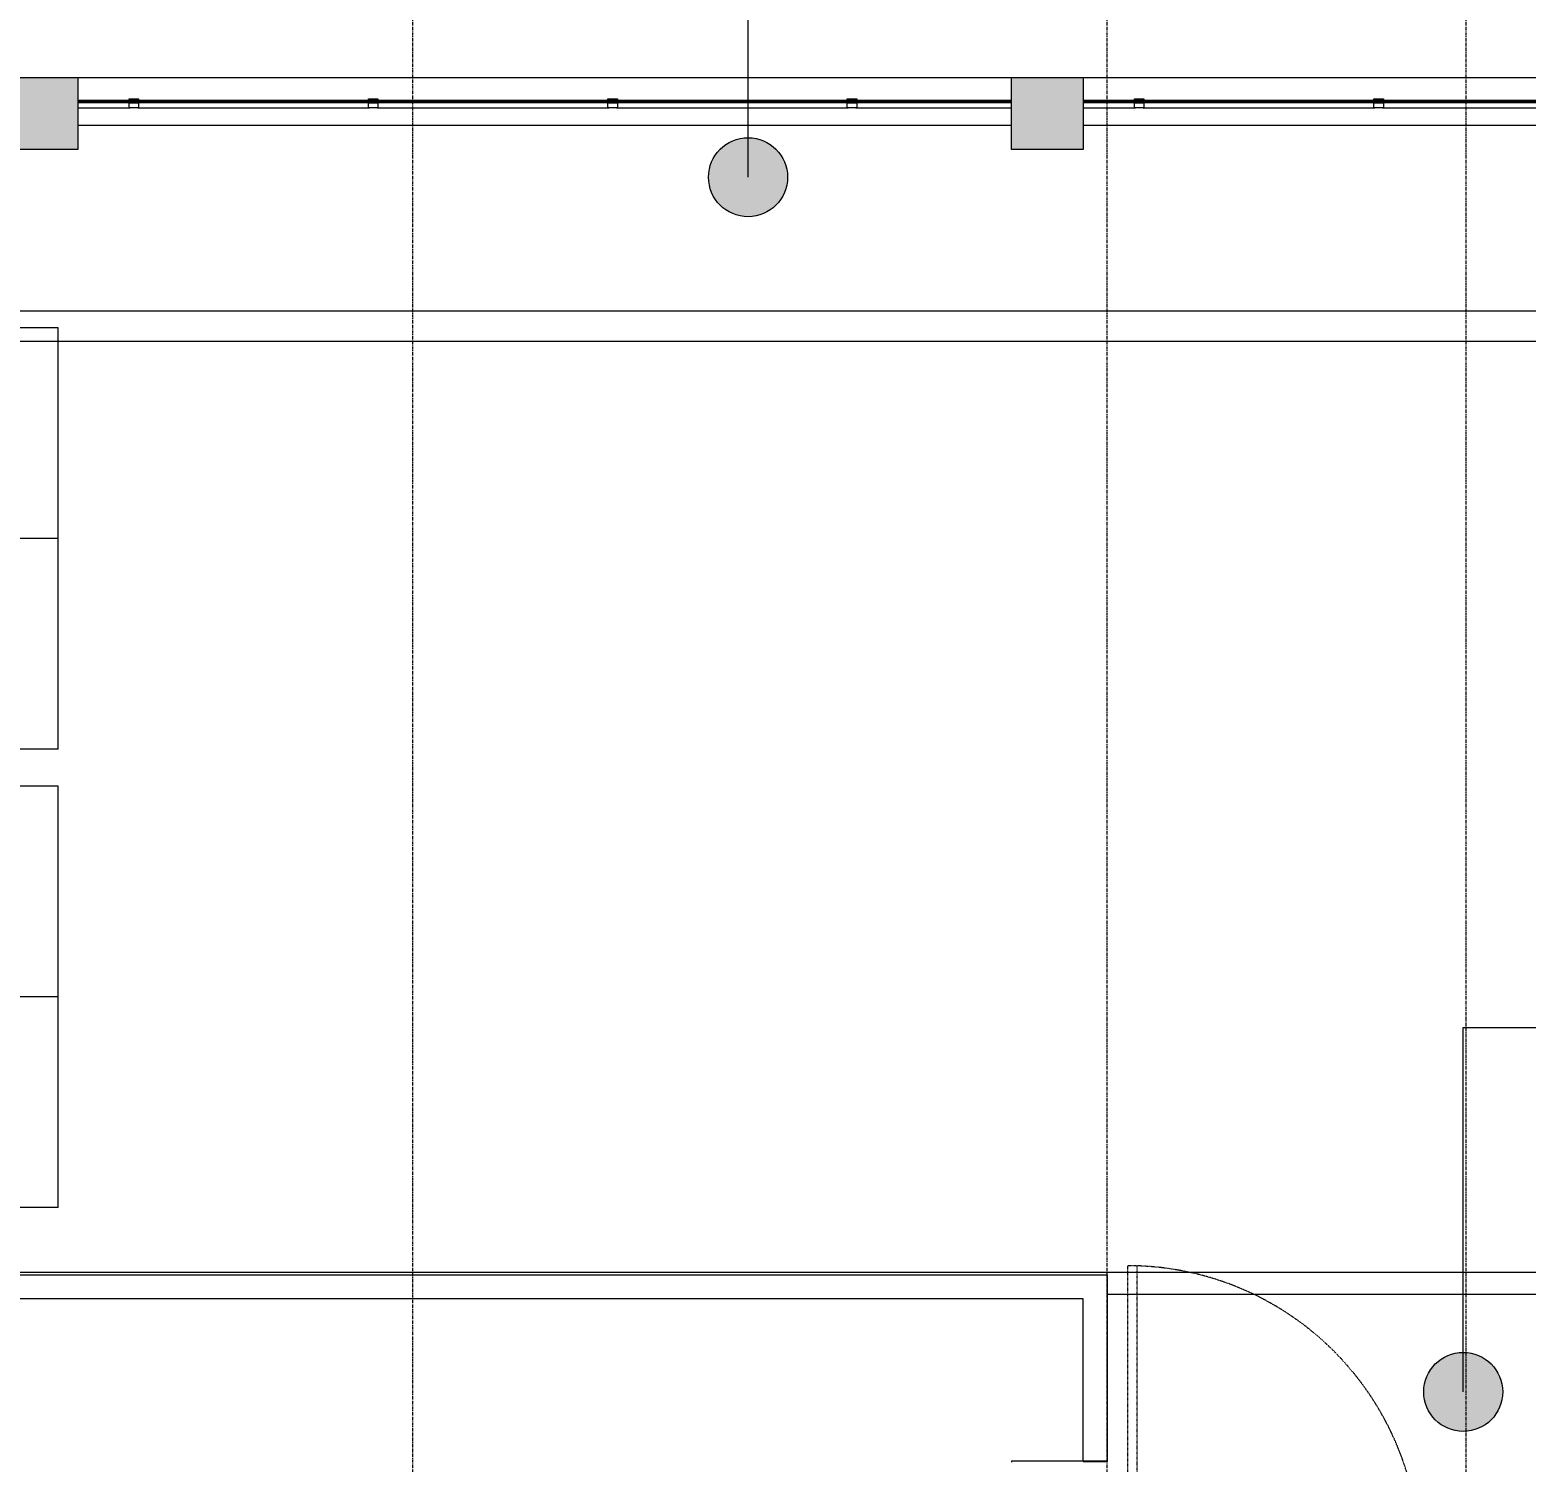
# Model space of a CAD drawing. Header units: millimetres. Extents: x -24439 to 198341, y -52871 to 149926.
# Drawn here: x 110452 to 116703, y 78637 to 84617 of the extents above; entities that cross this region are included whole.
import ezdxf

# ---------------------------------------------------------------- set-up
doc = ezdxf.new("R2010")
doc.units = ezdxf.units.MM
for name, pattern in [('Double dash', [41.999998, 12, -6, 6, -6, 6, -6]), ('Grid Line', [22.225, 12.7, -3.175, 3.175, -3.175]), ('NET VAN', [1.06, 0.53, -0.53])]:
    doc.linetypes.add(name, pattern=pattern)
for name, color, linetype, lineweight in [('A-ANNO-NOTE', 131, 'Continuous', 9), ('A-DETL-GENF-2', 9, 'NET VAN', 9), ('A-DOOR', 31, 'Continuous', 9), ('A-FLOR', 192, 'Continuous', 9), ('A-FLOR-HRAL', 11, 'Continuous', 9), ('A-WALL', 113, 'Continuous', 9), ('C-PROP-LINE', 91, 'Double dash', 18), ('G-IMPT', 8, 'Continuous', 9), ('M-EQPM', 50, 'Continuous', 9), ('S-COLS', 52, 'Continuous', 9), ('S-COLS-3', 9, 'Continuous', 9), ('S-COLS-4', 52, 'Continuous', 18), ('S-GRID-1', 1, 'Grid Line', 9)]:
    doc.layers.add(name, color=color, linetype=linetype, lineweight=lineweight)
doc.styles.add('Arial_6', font='arial_0.ttf', dxfattribs={"height": 2})

# ---------------------------------------------------------------- blocks, each defined once
blk = doc.blocks.new('FD_01 - FD_01-1200x2200mm-1787918-TKCS_MB ĐỊNH VỊ CAO ĐỘ THIẾT KẾ')
at = {"layer": 'A-DETL-GENF-2'}
for p, q in [((570, -100), (570, -1320)), ((610, -1320), (610, -100)), ((570, -1320), (610, -1320))]:
    blk.add_line(p, q, dxfattribs=at)
blk.add_arc((610, -100), 1220, 180, 268.12111, dxfattribs=at)
blk = doc.blocks.new('M_Concrete-Rectangular-Column2 - 300x300-2025390-TKCS_MB ĐỊNH VỊ CAO ĐỘ THIẾT KẾ')
at = {"layer": 'S-COLS-3'}
blk.add_hatch(color=256, dxfattribs=at).paths.add_polyline_path([(-150, 150), (-150, -150), (150, -150), (150, 150)])
at = {"layer": 'S-COLS-4'}
for p, q in [((-150, 150), (150, 150)), ((-150, -150), (-150, 150)), ((150, 150), (150, -150)), ((150, -150), (-150, -150))]:
    blk.add_line(p, q, dxfattribs=at)
blk = doc.blocks.new('NBS_CLDPhysicalSecuritySystems_MtlMeshPnlFncngSym_CLDModsecSecurusS3_InfillPanel - NBS_CLDPhysicalSecuritySystems_MtlMeshPnlFncngSym_CLDModsecSecurusS2_InfillPanel-2369432-TKCS_MB ĐỊNH VỊ CAO ĐỘ THIẾT KẾ')
at = {"layer": 'A-FLOR-HRAL'}
h = blk.add_hatch(dxfattribs=at)
h.set_pattern_fill('FP_7', color=256, style=0, pattern_type=2)
h.set_pattern_definition([(180, (609.6, 0), (-2e-15, 13), []), (90, (609.6, 0), (76, -5e-15), [])])
h.paths.add_polyline_path([(0, -6), (3900, -6), (3900, 6), (0, 6)])
for p, q in [((0, 6), (3900, 6)), ((214, 11), (254, 11)), ((214, 6), (214, 11)), ((254, 6), (214, 6)), ((254, 11), (254, 6)), ((1214, 11), (1254, 11)), ((1214, 6), (1214, 11)), ((1254, 6), (1214, 6)), ((1254, 11), (1254, 6)), ((2214, 11), (2254, 11)), ((2214, 6), (2214, 11)), ((2254, 6), (2214, 6)), ((2254, 11), (2254, 6)), ((3214, 11), (3254, 11)), ((3214, 6), (3214, 11)), ((3254, 6), (3214, 6)), ((3254, 11), (3254, 6)), ((3900, -6), (0, -6)), ((0, -27), (218, -27)), ((214, -6), (254, -6)), ((214, -23), (214, -6)), ((250, -27), (218, -27)), ((250, -27), (1218, -27)), ((254, -6), (254, -23)), ((1214, -6), (1254, -6)), ((1214, -23), (1214, -6)), ((1250, -27), (1218, -27)), ((1250, -27), (2218, -27)), ((1254, -6), (1254, -23)), ((2214, -6), (2254, -6)), ((2214, -23), (2214, -6)), ((2250, -27), (2218, -27)), ((2250, -27), (3218, -27)), ((2254, -6), (2254, -23)), ((3214, -6), (3254, -6)), ((3214, -23), (3214, -6)), ((3250, -27), (3218, -27)), ((3250, -27), (3900, -27)), ((3254, -6), (3254, -23))]:
    blk.add_line(p, q, dxfattribs=at)
for centre, start, end in [((218, -23), 180, 270), ((250, -23), 270, 0), ((1218, -23), 180, 270), ((1250, -23), 270, 0), ((2218, -23), 180, 270), ((2250, -23), 270, 0), ((3218, -23), 180, 270), ((3250, -23), 270, 360)]:
    blk.add_arc(centre, 4, start, end, dxfattribs=at)
blk = doc.blocks.new('TKTC_XREF_251221_MB TANG 1 - TKTC_XREF_260130_MB TANG 1_dwg-4202109-TKCS_MB ĐỊNH VỊ CAO ĐỘ THIẾT KẾ')
at = {"layer": 'G-IMPT', "flags": 128}
blk.add_lwpolyline([(-88199.1, -322709.7), (-88199.1, -322706), (-88599.1, -322706), (-88599.1, -322709.7)], dxfattribs=at)
blk = doc.blocks.new('TKTC_XREF_251221_MB TANG 1 - TKTC_XREF_251221_MB TANG 1-2038492-TKCS_MB ĐỊNH VỊ CAO ĐỘ THIẾT KẾ')
blk.add_blockref('TKTC_XREF_251221_MB TANG 1 - TKTC_XREF_260130_MB TANG 1_dwg-4202109-TKCS_MB ĐỊNH VỊ CAO ĐỘ THIẾT KẾ', (169499.1, 384109.7))
blk = doc.blocks.new('Family - ___-1476882-TKCS_MB ĐỊNH VỊ CAO ĐỘ THIẾT KẾ')
at = {"layer": 'C-PROP-LINE'}
blk.add_line((33103.5, 84418.2), (127801.6, 84418.2), dxfattribs=at)
blk = doc.blocks.new('GHI CHU CAO DO THIET KE - GHI CHÚ CAO ĐỘ THIẾT KẾ-1513209-TKCS_MB ĐỊNH VỊ CAO ĐỘ THIẾT KẾ')
at = {"layer": 'A-ANNO-NOTE'}
for p, q in [((0, 8), (0, 0)), ((14.5, 8), (0, 8)), ((4.5, 8), (4.5, 0)), ((14.5, 0), (14.5, 8)), ((14.5, 4), (0, 4)), ((14.5, 0), (0, 0))]:
    blk.add_line(p, q, dxfattribs=at)
at = {"layer": 'A-ANNO-NOTE', "char_height": 2, "attachment_point": 5, "line_spacing_factor": 0.936439, "style": 'Arial_6'}
for s, insert, width in [('\\pt0.5,1,1.5,2,2.5,3,3.5,4,4.5,5,5.5,6,6.5,7,7.5,8,8.5,9,9.5,10,10.5,11,11.5,12,12.5,13,13.5,14,14.5,15,15.5,16;QG', (2.255, 5.459), 4.63), ('\\pt0.5,1,1.5,2,2.5,3,3.5,4,4.5,5,5.5,6,6.5,7,7.5,8,8.5,9,9.5,10,10.5,11,11.5,12,12.5,13,13.5,14,14.5,15,15.5,16;TK', (2.229, 1.459), 4.5)]:
    blk.add_mtext(s, dxfattribs=dict(at, insert=insert, width=width))

msp = doc.modelspace()

# ---------------------------------------------------------------- hatches: boundary and pattern name
at = {"layer": 'A-ANNO-NOTE'}
h = msp.add_hatch(color=256, dxfattribs=at)
edge = h.paths.add_edge_path()
edge.add_arc((113452.5, 84002.1), 165, 0, 360)
h = msp.add_hatch(color=256, dxfattribs=at)
edge = h.paths.add_edge_path()
edge.add_arc((116440.2, 78929.9), 165, 0, 360)

# ---------------------------------------------------------------- linework, layer by layer
for p, q in [((113452.5, 84002.1), (113452.5, 85807.5)), ((116440.2, 80451.7), (116781, 80451.7)), ((116440.2, 78929.9), (116440.2, 80451.7))]:
    msp.add_line(p, q, dxfattribs=at)
for centre in [(113452.5, 84002.1), (116440.2, 78929.9)]:
    msp.add_circle(centre, 165, dxfattribs=at)
at = {"layer": 'A-FLOR'}
for p, q in [((128221.4, 83442.9), (86052.6, 83442.9)), ((86052.6, 83316.9), (128167.5, 83316.9)), ((124801.6, 79428.2), (100352.6, 79428.2)), ((118252.6, 79336.9), (114952.6, 79336.9))]:
    msp.add_line(p, q, dxfattribs=at)
at = {"layer": 'A-WALL'}
for p, q in [((110652.6, 84418.2), (114552.6, 84418.2)), ((114852.6, 84418.2), (118752.6, 84418.2)), ((114552.6, 84218.2), (110652.6, 84218.2)), ((118752.6, 84218.2), (114852.6, 84218.2)), ((100352.6, 79418.2), (114952.6, 79418.2)), ((114952.6, 79418.2), (114952.6, 78639)), ((114852.6, 79318.2), (100352.6, 79318.2)), ((114852.6, 78639), (114852.6, 79318.2)), ((114852.6, 78639), (114952.6, 78639))]:
    msp.add_line(p, q, dxfattribs=at)
at = {"layer": 'S-GRID-1'}
for p, q in [((112052.6, 80482.7), (112052.6, 85982.7)), ((114952.6, 80482.7), (114952.6, 85982.7)), ((116452.6, 80482.7), (116452.6, 85982.7)), ((112052.6, 20960.6), (112052.6, 80482.7)), ((114952.6, 20960.6), (114952.6, 80482.7)), ((116452.6, 20960.6), (116452.6, 80482.7))]:
    msp.add_line(p, q, dxfattribs=at)

# ---------------------------------------------------------------- block references
at = {"layer": 'A-ANNO-NOTE', "xscale": 220, "yscale": 220, "zscale": 220}
for p in [(107381, 81613.5), (107381, 79699.8)]:
    msp.add_blockref('GHI CHU CAO DO THIET KE - GHI CHÚ CAO ĐỘ THIẾT KẾ-1513209-TKCS_MB ĐỊNH VỊ CAO ĐỘ THIẾT KẾ', p, dxfattribs=at)
at = {"layer": 'A-DOOR', "rotation": 180}
msp.add_blockref('FD_01 - FD_01-1200x2200mm-1787918-TKCS_MB ĐỊNH VỊ CAO ĐỘ THIẾT KẾ', (115647.6, 78136.9), dxfattribs=at)
at = {"layer": 'A-FLOR-HRAL'}
for p in [(110652.6, 84318.2), (114852.6, 84318.2)]:
    msp.add_blockref('NBS_CLDPhysicalSecuritySystems_MtlMeshPnlFncngSym_CLDModsecSecurusS3_InfillPanel - NBS_CLDPhysicalSecuritySystems_MtlMeshPnlFncngSym_CLDModsecSecurusS2_InfillPanel-2369432-TKCS_MB ĐỊNH VỊ CAO ĐỘ THIẾT KẾ', p, dxfattribs=at)
at = {"layer": 'C-PROP-LINE'}
msp.add_blockref('Family - ___-1476882-TKCS_MB ĐỊNH VỊ CAO ĐỘ THIẾT KẾ', (0, 0), dxfattribs=at)
at = {"layer": 'M-EQPM'}
msp.add_blockref('TKTC_XREF_251221_MB TANG 1 - TKTC_XREF_251221_MB TANG 1-2038492-TKCS_MB ĐỊNH VỊ CAO ĐỘ THIẾT KẾ', (33652.6, 17236.9), dxfattribs=at)
at = {"layer": 'S-COLS', "rotation": 180}
for p in [(110502.6, 84268.2), (114702.6, 84268.2)]:
    msp.add_blockref('M_Concrete-Rectangular-Column2 - 300x300-2025390-TKCS_MB ĐỊNH VỊ CAO ĐỘ THIẾT KẾ', p, dxfattribs=at)

doc.saveas('drawing.dxf')
